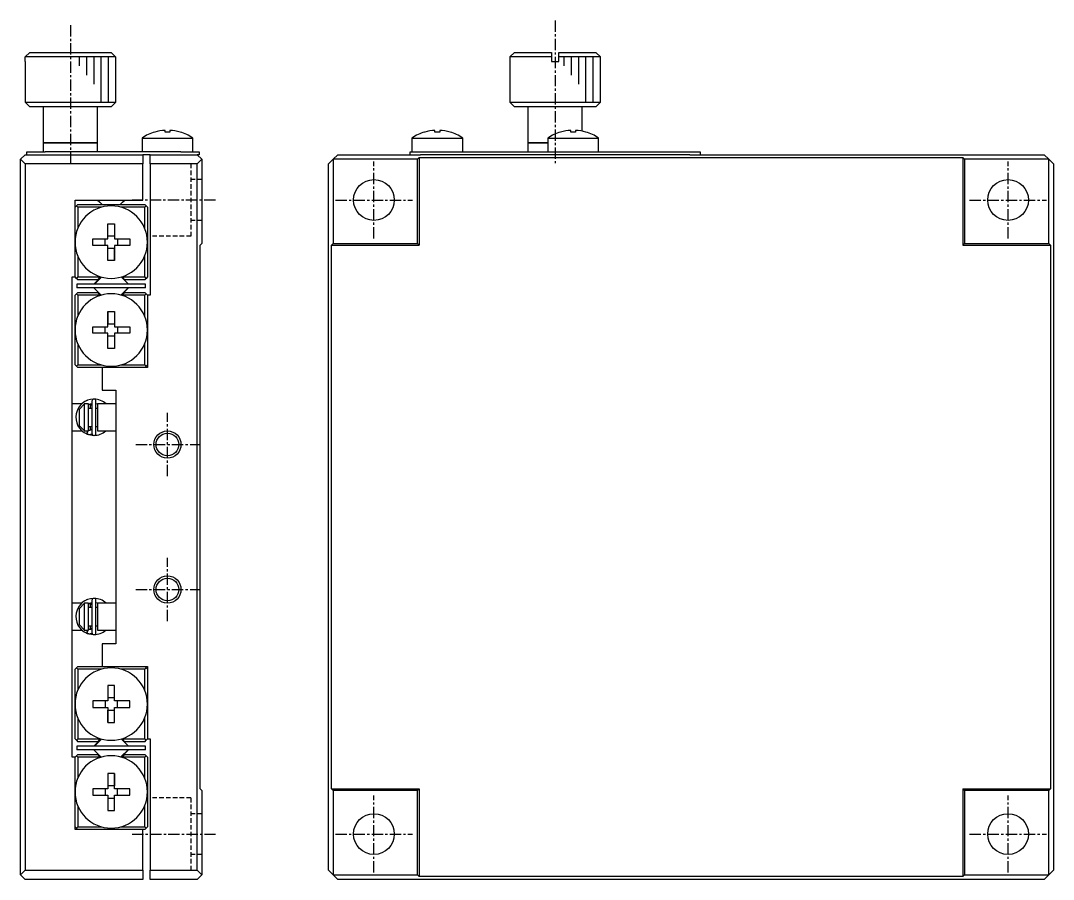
# Model space of a CAD drawing. Extents: x 139 to 402, y 15 to 182.
# Drawn here: x 288 to 402, y 56.4 to 151.2 of the extents above; entities that cross this region are included whole.
import ezdxf

# ---------------------------------------------------------------- set-up
doc = ezdxf.new("R2010")
doc.units = 0
doc.linetypes.add('CENTER', pattern=[2, 1.25, -0.25, 0.25, -0.25])
doc.linetypes.add('DASHED', pattern=[0.75, 0.5, -0.25])
doc.layers.get('0').update_dxf_attribs({"linetype": 'CONTINUOUS'})
doc.layers.add('CENTER', color=1, linetype='CENTER')

msp = doc.modelspace()

# ---------------------------------------------------------------- linework, layer by layer
at = {"color": 7, "linetype": 'CONTINUOUS'}
for p, q in [((288.516026, 147.15), (289.017813, 147.65)), ((288.516026, 146.65), (288.516026, 147.15)), ((298.483974, 147.15), (288.516026, 147.15)), ((289.017813, 147.65), (297.982187, 147.65)), ((297.982187, 147.65), (298.483974, 147.15)), ((298.483974, 147.15), (298.483974, 146.65)), ((342.5, 147.65), (342, 147.15)), ((346.6, 147.15), (342, 147.15)), ((342, 147.15), (342, 142.15)), ((342.5, 147.65), (346.6, 147.65)), ((346.6, 147.65), (346.6, 147.15)), ((346.6, 147.15), (346.6, 146.65)), ((347.4, 147.65), (351.5, 147.65)), ((347.4, 147.15), (347.4, 147.65)), ((352, 147.15), (347.4, 147.15)), ((347.4, 146.65), (347.4, 147.15)), ((352, 147.15), (351.5, 147.65)), ((352, 142.15), (352, 147.15)), ((288.5, 146.65), (288.516026, 146.65)), ((288.5, 146.65), (288.5, 142.15)), ((298.483974, 146.65), (298.5, 146.65)), ((298.5, 142.15), (298.5, 146.65)), ((346.6, 146.65), (347.4, 146.65)), ((288.5, 142.15), (298.5, 142.15)), ((288.5, 142.15), (289, 141.65)), ((298, 141.65), (289, 141.65)), ((290.5, 141.65), (290.5, 137.65)), ((296.5, 137.65), (296.5, 141.65)), ((298, 141.65), (298.5, 142.15)), ((342, 142.15), (347, 142.15)), ((342, 142.15), (342.5, 141.65)), ((347, 141.65), (342.5, 141.65)), ((344, 141.65), (344, 137.65)), ((347, 142.15), (352, 142.15)), ((351.5, 141.65), (347, 141.65)), ((350, 138.942075), (350, 141.65)), ((351.5, 141.65), (352, 142.15)), ((301.4, 138.192463), (307, 138.192463)), ((301.4, 138.192463), (301.4, 136.65)), ((302.800861, 138.843205), (302.797852, 138.849373)), ((303.94, 138.843205), (303.94, 139.036462)), ((304.46, 138.843205), (303.94, 138.843205)), ((304.46, 139.036462), (304.46, 138.843205)), ((305.602148, 138.849373), (305.599139, 138.843205)), ((307, 136.65), (307, 138.192463)), ((331.2, 138.192463), (334, 138.192463)), ((331.2, 138.192463), (331.2, 136.65)), ((332.600861, 138.843205), (332.597852, 138.849373)), ((333.74, 138.843205), (333.74, 139.036462)), ((334.26, 138.843205), (333.74, 138.843205)), ((334, 138.192463), (336.8, 138.192463)), ((334.26, 139.036462), (334.26, 138.843205)), ((335.402148, 138.849373), (335.399139, 138.843205)), ((336.8, 136.65), (336.8, 138.192463)), ((346.2, 138.192463), (349, 138.192463)), ((346.2, 138.192463), (346.2, 136.65)), ((347.600861, 138.843205), (347.597852, 138.849373)), ((348.74, 138.843205), (348.74, 139.036462)), ((349.26, 138.843205), (348.74, 138.843205)), ((349, 138.192463), (351.8, 138.192463)), ((349.26, 139.036462), (349.26, 138.843205)), ((350.402148, 138.849373), (350.399139, 138.843205)), ((351.8, 136.65), (351.8, 138.192463)), ((290.5, 137.65), (296.5, 137.65)), ((296.5, 137.65), (290.5, 137.65)), ((290.5, 137.65), (290.5, 136.65)), ((296.5, 136.65), (296.5, 137.65)), ((344, 137.65), (346.2, 137.65)), ((346.2, 137.65), (344, 137.65)), ((344, 137.65), (344, 136.65)), ((288.5, 136.35), (288, 135.85)), ((288, 135.85), (288.5, 135.35)), ((288, 56.85), (288, 135.85)), ((288.5, 136.35), (301.5, 136.35)), ((288.7, 136.35), (288.7, 136.65)), ((288.7, 136.65), (290.7, 136.65)), ((302.95, 136.65), (290.7, 136.65)), ((302.3, 136.35), (301.5, 136.35)), ((301.5, 136.35), (301.5, 135.35)), ((302.3, 135.35), (302.3, 136.35)), ((302.3, 136.35), (307.5, 136.35)), ((305.45, 136.65), (302.95, 136.65)), ((305.7, 136.65), (305.45, 136.65)), ((305.7, 136.65), (307.7, 136.65)), ((307.7, 136.35), (307.5, 136.35)), ((307.5, 136.35), (308, 135.85)), ((308, 135.85), (307.5, 135.35)), ((307.7, 136.65), (307.7, 136.35)), ((308, 135.85), (308, 126.55)), ((322.5, 135.85), (322, 135.35)), ((323, 136.35), (322.5, 135.85)), ((331.8, 135.85), (322.5, 135.85)), ((322.5, 135.85), (322.5, 126.55)), ((323, 136.35), (332.12822, 136.35)), ((331, 136.35), (331, 136.65)), ((331, 136.65), (333, 136.65)), ((331.8, 135.85), (332, 136.05)), ((331.8, 126.55), (331.8, 135.85)), ((332, 136.05), (392, 136.05)), ((332, 136.05), (332, 126.35)), ((333, 136.35), (332.12822, 136.35)), ((333, 136.65), (335.25, 136.65)), ((361, 136.35), (333, 136.35)), ((335.25, 136.65), (347.75, 136.65)), ((347.75, 136.65), (350.25, 136.65)), ((350.25, 136.65), (361, 136.65)), ((361, 136.65), (363, 136.65)), ((361.87178, 136.35), (361, 136.35)), ((361.87178, 136.35), (401, 136.35)), ((363, 136.65), (363, 136.35)), ((392, 136.05), (392.2, 135.85)), ((392, 136.05), (392, 126.35)), ((401.5, 135.85), (392.2, 135.85)), ((392.2, 135.85), (392.2, 126.55)), ((401.5, 135.85), (401, 136.35)), ((401.5, 126.55), (401.5, 135.85)), ((402, 135.35), (401.5, 135.85)), ((288.5, 135.35), (288.5, 57.35)), ((301.5, 135.35), (288.5, 135.35)), ((301.5, 131.35), (301.5, 135.35)), ((302.3, 135.35), (302.3, 120.85)), ((307.5, 135.35), (302.3, 135.35)), ((307.5, 57.35), (307.5, 135.35)), ((322, 57.35), (322, 135.35)), ((402, 135.35), (402, 57.35)), ((294, 131.35), (301.5, 131.35)), ((294, 122.85), (294, 131.35)), ((296.5, 131.35), (296.75, 131.1)), ((296.75, 131.1), (297, 130.85)), ((299, 130.85), (299.25, 131.1)), ((299.25, 131.1), (299.5, 131.35)), ((294, 130.55), (294.15, 130.7)), ((294.3, 130.85), (294.15, 130.7)), ((294.15, 130.7), (294.3, 130.55)), ((294.3, 130.85), (301.7, 130.85)), ((294.3, 130.55), (294.3, 128.219868)), ((296.914873, 130.55), (294.3, 130.55)), ((301.7, 130.55), (299.085127, 130.55)), ((301.85, 130.7), (301.7, 130.85)), ((301.7, 130.55), (301.85, 130.7)), ((301.7, 128.219868), (301.7, 130.55)), ((301.85, 130.7), (302, 130.55)), ((302, 130.55), (302, 126.7)), ((297.64, 128.73543), (298.36, 128.73543)), ((297.64, 127.06), (297.64, 128.73543)), ((298.36, 128.73543), (298.36, 127.06)), ((298.36, 128.73543), (298.36, 127.388029)), ((295.96457, 127.06), (297.64, 127.06)), ((295.96457, 126.34), (295.96457, 127.06)), ((297.311971, 126.34), (297.311971, 127.06)), ((297.64, 127.388029), (298.36, 127.388029)), ((298.36, 127.388029), (298.36, 127.06)), ((298.36, 127.06), (300.03543, 127.06)), ((298.688029, 127.06), (298.688029, 126.34)), ((300.03543, 127.06), (300.03543, 126.34)), ((302, 126.7), (302, 122.85)), ((307.8, 126.35), (308, 126.55)), ((322.3, 126.35), (322.5, 126.55)), ((322.5, 126.55), (331.8, 126.55)), ((332, 126.35), (331.8, 126.55)), ((392, 126.35), (392.2, 126.55)), ((392.2, 126.55), (401.5, 126.55)), ((401.5, 126.55), (401.7, 126.35)), ((297.64, 126.34), (295.96457, 126.34)), ((297.64, 124.66457), (297.64, 126.34)), ((298.36, 126.011971), (297.64, 126.011971)), ((298.36, 126.34), (298.36, 124.66457)), ((300.03543, 126.34), (298.36, 126.34)), ((298.36, 126.34), (298.36, 126.011971)), ((298.36, 124.66457), (298.36, 126.011971)), ((307.8, 66.35), (307.8, 126.35)), ((322.3, 126.35), (332, 126.35)), ((322.3, 66.35), (322.3, 126.35)), ((392, 126.35), (401.7, 126.35)), ((401.7, 126.35), (401.7, 66.35)), ((294.3, 125.180132), (294.3, 122.85)), ((298.36, 124.66457), (297.64, 124.66457)), ((301.7, 122.85), (301.7, 125.180132)), ((293.7, 69.85), (293.7, 122.85)), ((293.7, 122.85), (294, 122.85)), ((294.15, 122.7), (294, 122.85)), ((294.3, 122.85), (294.15, 122.7)), ((294.15, 122.7), (294.3, 122.55)), ((294.2, 122.05), (294.2, 121.65)), ((301.8, 122.05), (294.2, 122.05)), ((294.3, 122.85), (296.790291, 122.85)), ((296.490291, 122.55), (294.3, 122.55)), ((296.886725, 122.858045), (296.07868, 122.05)), ((296.14939, 122.05), (296.94188, 122.84249)), ((296.490291, 122.55), (296.790291, 122.85)), ((296.790291, 122.85), (296.818703, 122.878412)), ((299.92132, 122.05), (299.113275, 122.858045)), ((299.181297, 122.878412), (299.209709, 122.85)), ((299.209709, 122.85), (299.509709, 122.55)), ((299.209709, 122.85), (301.7, 122.85)), ((301.7, 122.55), (299.509709, 122.55)), ((301.85, 122.7), (301.7, 122.85)), ((301.7, 122.55), (301.85, 122.7)), ((301.8, 121.65), (301.8, 122.05)), ((302, 122.85), (301.85, 122.7)), ((294, 120.85), (294.15, 121)), ((294, 117), (294, 120.85)), ((294.3, 121.15), (294.15, 121)), ((294.15, 121), (294.3, 120.85)), ((301.8, 121.65), (294.2, 121.65)), ((294.3, 121.15), (296.490291, 121.15)), ((294.3, 120.85), (294.3, 118.519868)), ((296.790291, 120.85), (294.3, 120.85)), ((296.07868, 121.65), (296.886725, 120.841955)), ((296.790291, 120.85), (296.490291, 121.15)), ((296.818703, 120.821588), (296.790291, 120.85)), ((299.85061, 121.65), (299.05812, 120.85751)), ((299.113275, 120.841955), (299.92132, 121.65)), ((299.209709, 120.85), (299.181297, 120.821588)), ((299.509709, 121.15), (299.209709, 120.85)), ((301.7, 120.85), (299.209709, 120.85)), ((299.509709, 121.15), (301.7, 121.15)), ((301.85, 121), (301.7, 121.15)), ((301.7, 120.85), (301.85, 121)), ((301.7, 118.519868), (301.7, 120.85)), ((301.85, 121), (302, 120.85)), ((302, 120.85), (302, 112.85)), ((302.3, 120.85), (302, 120.85)), ((297.64, 119.03543), (298.36, 119.03543)), ((297.64, 117.36), (297.64, 119.03543)), ((297.64, 119.03543), (297.64, 117.688029)), ((298.36, 119.03543), (298.36, 117.36)), ((297.64, 117.36), (297.64, 117.688029)), ((297.64, 117.688029), (298.36, 117.688029)), ((294, 113.15), (294, 117)), ((295.96457, 117.36), (297.64, 117.36)), ((295.96457, 116.64), (295.96457, 117.36)), ((297.64, 116.64), (295.96457, 116.64)), ((297.311971, 116.64), (297.311971, 117.36)), ((297.64, 114.96457), (297.64, 116.64)), ((297.64, 116.311971), (297.64, 116.64)), ((297.64, 114.96457), (297.64, 116.311971)), ((298.36, 116.311971), (297.64, 116.311971)), ((298.36, 117.36), (300.03543, 117.36)), ((300.03543, 116.64), (298.36, 116.64)), ((298.36, 116.64), (298.36, 114.96457)), ((298.688029, 117.36), (298.688029, 116.64)), ((300.03543, 117.36), (300.03543, 116.64)), ((294.3, 115.480132), (294.3, 113.15)), ((301.7, 113.15), (301.7, 115.480132)), ((298.36, 114.96457), (297.64, 114.96457)), ((294.15, 113), (294, 113.15)), ((294.3, 113.15), (294.15, 113)), ((294.15, 113), (294.3, 112.85)), ((294.3, 113.15), (296.914873, 113.15)), ((299.085127, 113.15), (301.7, 113.15)), ((301.85, 113), (301.7, 113.15)), ((301.7, 112.85), (301.85, 113)), ((302, 113.15), (301.85, 113)), ((297, 112.85), (294.3, 112.85)), ((297, 112.85), (297, 110.35)), ((302, 112.85), (297, 112.85)), ((297, 110.35), (298.5, 110.35)), ((298.5, 110.35), (298.5, 108.425)), ((294.749579, 108.85), (293.7, 108.85)), ((294.5, 108.266515), (295, 108.795683)), ((295, 108.85), (295, 108.795683)), ((295.5, 108.85), (295, 108.85)), ((295, 108.795683), (295, 105.904317)), ((295.312791, 109.209059), (295.282716, 109.19609)), ((295.306339, 109.205368), (295.303633, 109.205172)), ((295.366018, 109.229741), (295.312491, 109.209654)), ((295.499852, 108.800584), (295.864111, 108.900846)), ((295.499996, 108.799965), (295.500429, 108.800121)), ((295.5, 105.85), (295.5, 108.85)), ((295.86414, 108.35), (295.5, 108.35)), ((295.500429, 108.800121), (295.513364, 108.804421)), ((295.513364, 108.804421), (295.526503, 108.808062)), ((295.526503, 108.808062), (295.539814, 108.811036)), ((295.539814, 108.811036), (295.553262, 108.813333)), ((295.553262, 108.813333), (295.566812, 108.814947)), ((295.566812, 108.814947), (295.580428, 108.815872)), ((295.580428, 108.815872), (295.594077, 108.816107)), ((295.594077, 108.816107), (295.607721, 108.815649)), ((295.607721, 108.815649), (295.621325, 108.8145)), ((295.621325, 108.8145), (295.634855, 108.812663)), ((295.634855, 108.812663), (295.648274, 108.810144)), ((295.648274, 108.810144), (295.661547, 108.806949)), ((295.661547, 108.806949), (295.674641, 108.803088)), ((295.674641, 108.803088), (295.687522, 108.79857)), ((295.687522, 108.79857), (295.700156, 108.793409)), ((295.7, 108.35), (295.7, 108.793836)), ((295.86414, 108.35), (295.7, 108.35)), ((295.700156, 108.793409), (295.712512, 108.78762)), ((295.712512, 108.78762), (295.724559, 108.781218)), ((295.724559, 108.781218), (295.736266, 108.77422)), ((295.736266, 108.77422), (295.747604, 108.766646)), ((295.747604, 108.766646), (295.758547, 108.758517)), ((295.758547, 108.758517), (295.769066, 108.749854)), ((295.769066, 108.749854), (295.779137, 108.740679)), ((295.779137, 108.740679), (295.788735, 108.731018)), ((295.788735, 108.731018), (295.797839, 108.720895)), ((295.797839, 108.720895), (295.806428, 108.710337)), ((295.806428, 108.710337), (295.81448, 108.69937)), ((295.81448, 108.69937), (295.821978, 108.688022)), ((295.821978, 108.688022), (295.828906, 108.676321)), ((295.828906, 108.676321), (295.835247, 108.664298)), ((295.835247, 108.664298), (295.840987, 108.65198)), ((295.840987, 108.65198), (295.846115, 108.639399)), ((295.846115, 108.639399), (295.850618, 108.626585)), ((295.850618, 108.626585), (295.854487, 108.613568)), ((295.854487, 108.613568), (295.857714, 108.600381)), ((295.857714, 108.600381), (295.860292, 108.587055)), ((295.860292, 108.587055), (295.862215, 108.573621)), ((295.862215, 108.573621), (295.86348, 108.560111)), ((295.86348, 108.560111), (295.864084, 108.546557)), ((295.864084, 108.546557), (295.86414, 108.541052)), ((295.86414, 109.141608), (295.86414, 105.591608)), ((296.31414, 105.591608), (296.31414, 109.141608)), ((296.5, 108.35), (296.31414, 108.35)), ((296.5, 108.35), (296.31414, 108.35)), ((296.31419, 108.900524), (296.539213, 108.850366)), ((296.5, 108.85), (296.5, 105.85)), ((298.5, 108.85), (296.5, 108.85)), ((298.5, 108.425), (298.5, 106.275)), ((294.5, 106.433485), (294.5, 108.266515)), ((295, 105.904317), (294.5, 106.433485)), ((295.5, 106.35), (295.86414, 106.35)), ((295.7, 105.939379), (295.7, 106.35)), ((295.7, 106.35), (295.86414, 106.35)), ((295.810321, 106.028041), (295.802006, 106.01731)), ((295.818095, 106.039166), (295.810321, 106.028041)), ((295.82531, 106.050658), (295.818095, 106.039166)), ((295.83195, 106.06249), (295.82531, 106.050658)), ((295.838001, 106.074631), (295.83195, 106.06249)), ((295.843448, 106.087054), (295.838001, 106.074631)), ((295.848279, 106.099727), (295.843448, 106.087054)), ((295.852484, 106.112622), (295.848279, 106.099727)), ((295.856054, 106.125706), (295.852484, 106.112622)), ((295.85898, 106.138949), (295.856054, 106.125706)), ((295.861256, 106.152319), (295.85898, 106.138949)), ((295.862877, 106.165786), (295.861256, 106.152319)), ((295.863839, 106.179316), (295.862877, 106.165786)), ((295.86414, 106.192165), (295.863839, 106.179316)), ((296.31414, 106.35), (296.5, 106.35)), ((296.31414, 106.35), (296.5, 106.35)), ((298.5, 106.275), (298.5, 86.425)), ((293.7, 105.85), (294.787332, 105.85)), ((295, 105.904317), (295, 105.85)), ((295, 105.85), (295.5, 105.85)), ((295.270536, 105.542541), (295.310942, 105.524947)), ((295.30349, 105.528042), (295.382725, 105.773919)), ((295.310642, 105.538778), (295.310115, 105.533025)), ((295.310115, 105.533025), (295.310184, 105.528589)), ((295.310184, 105.528589), (295.310968, 105.52522)), ((295.311762, 105.545808), (295.310642, 105.538778)), ((295.310942, 105.524947), (295.323516, 105.51969)), ((295.310968, 105.52522), (295.312491, 105.523563)), ((295.313468, 105.554068), (295.311762, 105.545808)), ((295.312491, 105.523563), (295.344136, 105.511103)), ((295.315748, 105.563505), (295.313468, 105.554068)), ((295.318587, 105.574054), (295.315748, 105.563505)), ((295.321967, 105.585646), (295.318587, 105.574054)), ((295.325864, 105.598204), (295.321967, 105.585646)), ((295.323516, 105.51969), (295.356341, 105.506447)), ((295.330253, 105.611644), (295.325864, 105.598204)), ((295.335105, 105.625877), (295.330253, 105.611644)), ((295.340387, 105.640808), (295.335105, 105.625877)), ((295.346064, 105.656339), (295.340387, 105.640808)), ((295.344136, 105.511103), (295.378134, 105.499588)), ((295.352099, 105.672365), (295.346064, 105.656339)), ((295.358452, 105.68878), (295.352099, 105.672365)), ((295.356341, 105.506447), (296.063292, 105.367655)), ((295.365079, 105.705476), (295.358452, 105.68878)), ((295.371938, 105.722341), (295.365079, 105.705476)), ((295.378982, 105.739263), (295.371938, 105.722341)), ((295.378134, 105.499588), (295.412659, 105.489783)), ((295.386165, 105.756129), (295.378982, 105.739263)), ((295.382725, 105.773919), (295.418597, 105.850004)), ((295.393439, 105.772827), (295.386165, 105.756129)), ((295.400755, 105.789247), (295.393439, 105.772827)), ((295.408065, 105.805279), (295.400755, 105.789247)), ((295.415321, 105.820817), (295.408065, 105.805279)), ((295.412659, 105.489783), (295.447624, 105.481713)), ((295.422474, 105.835757), (295.415321, 105.820817)), ((295.429476, 105.85), (295.422474, 105.835757)), ((295.447624, 105.481713), (295.482942, 105.475397)), ((295.490382, 105.936212), (295.464125, 105.947481)), ((295.482942, 105.475397), (295.518528, 105.47085)), ((295.506951, 105.930837), (295.499972, 105.933261)), ((295.520013, 105.926864), (295.506951, 105.930837)), ((295.518528, 105.47085), (295.554294, 105.468083)), ((295.53326, 105.923556), (295.520013, 105.926864)), ((295.546657, 105.920924), (295.53326, 105.923556)), ((295.56017, 105.918974), (295.546657, 105.920924)), ((295.554294, 105.468083), (295.590151, 105.467103)), ((295.573763, 105.917711), (295.56017, 105.918974)), ((295.587402, 105.917138), (295.573763, 105.917711)), ((295.60105, 105.917258), (295.587402, 105.917138)), ((295.590151, 105.467103), (295.626012, 105.467912)), ((295.614672, 105.918068), (295.60105, 105.917258)), ((295.628232, 105.919567), (295.614672, 105.918068)), ((295.626012, 105.467912), (295.661788, 105.470507)), ((295.641696, 105.92175), (295.628232, 105.919567)), ((295.655028, 105.92461), (295.641696, 105.92175)), ((295.668195, 105.928138), (295.655028, 105.92461)), ((295.661788, 105.470507), (295.697393, 105.474883)), ((295.681163, 105.932325), (295.668195, 105.928138)), ((295.6939, 105.937159), (295.681163, 105.932325)), ((295.706372, 105.942625), (295.6939, 105.937159)), ((295.697393, 105.474883), (295.732738, 105.481029)), ((295.71855, 105.948709), (295.706372, 105.942625)), ((295.730404, 105.955393), (295.71855, 105.948709)), ((295.741903, 105.96266), (295.730404, 105.955393)), ((295.732738, 105.481029), (295.767736, 105.488929)), ((295.753022, 105.970489), (295.741903, 105.96266)), ((295.763732, 105.978861), (295.753022, 105.970489)), ((295.77401, 105.987752), (295.763732, 105.978861)), ((295.767736, 105.488929), (295.802303, 105.498565)), ((295.783829, 105.997141), (295.77401, 105.987752)), ((295.793169, 106.007002), (295.783829, 105.997141)), ((295.802006, 106.01731), (295.793169, 106.007002)), ((295.802303, 105.498565), (295.836352, 105.509912)), ((295.836352, 105.509912), (295.8698, 105.522945)), ((295.8698, 105.522945), (295.874341, 105.524864)), ((296.5, 105.85), (298.5, 105.85)), ((294.749579, 86.85), (293.7, 86.85)), ((294.5, 86.266515), (295, 86.795683)), ((295, 86.85), (295, 86.795683)), ((295.5, 86.85), (295, 86.85)), ((295, 86.795683), (295, 83.904317)), ((295.312791, 87.209059), (295.282716, 87.19609)), ((295.306339, 87.205368), (295.303633, 87.205172)), ((295.366018, 87.229741), (295.312491, 87.209654)), ((295.499852, 86.800584), (295.864111, 86.900846)), ((295.499996, 86.799965), (295.500429, 86.800121)), ((295.5, 83.85), (295.5, 86.85)), ((295.500429, 86.800121), (295.513364, 86.804421)), ((295.513364, 86.804421), (295.526503, 86.808062)), ((295.526503, 86.808062), (295.539814, 86.811036)), ((295.539814, 86.811036), (295.553262, 86.813333)), ((295.553262, 86.813333), (295.566812, 86.814947)), ((295.566812, 86.814947), (295.580428, 86.815872)), ((295.580428, 86.815872), (295.594077, 86.816107)), ((295.594077, 86.816107), (295.607721, 86.815649)), ((295.607721, 86.815649), (295.621325, 86.8145)), ((295.621325, 86.8145), (295.634855, 86.812663)), ((295.634855, 86.812663), (295.648274, 86.810144)), ((295.648274, 86.810144), (295.661547, 86.806949)), ((295.661547, 86.806949), (295.674641, 86.803088)), ((295.674641, 86.803088), (295.687522, 86.79857)), ((295.687522, 86.79857), (295.700156, 86.793409)), ((295.7, 86.35), (295.7, 86.793836)), ((295.700156, 86.793409), (295.712512, 86.78762)), ((295.712512, 86.78762), (295.724559, 86.781218)), ((295.724559, 86.781218), (295.736266, 86.77422)), ((295.736266, 86.77422), (295.747604, 86.766646)), ((295.747604, 86.766646), (295.758547, 86.758517)), ((295.758547, 86.758517), (295.769066, 86.749854)), ((295.769066, 86.749854), (295.779137, 86.740679)), ((295.779137, 86.740679), (295.788735, 86.731018)), ((295.788735, 86.731018), (295.797839, 86.720895)), ((295.797839, 86.720895), (295.806428, 86.710337)), ((295.806428, 86.710337), (295.81448, 86.69937)), ((295.81448, 86.69937), (295.821978, 86.688022)), ((295.821978, 86.688022), (295.828906, 86.676321)), ((295.828906, 86.676321), (295.835247, 86.664298)), ((295.835247, 86.664298), (295.840987, 86.65198)), ((295.840987, 86.65198), (295.846115, 86.639399)), ((295.86414, 87.141608), (295.86414, 83.591608)), ((296.31414, 83.591608), (296.31414, 87.141608)), ((296.31419, 86.900524), (296.539213, 86.850366)), ((296.5, 86.85), (296.5, 83.85)), ((298.5, 86.85), (296.5, 86.85)), ((294.5, 84.433485), (294.5, 86.266515)), ((295.86414, 86.35), (295.5, 86.35)), ((295.86414, 86.35), (295.7, 86.35)), ((295.846115, 86.639399), (295.850618, 86.626585)), ((295.850618, 86.626585), (295.854487, 86.613568)), ((295.854487, 86.613568), (295.857714, 86.600381)), ((295.857714, 86.600381), (295.860292, 86.587055)), ((295.860292, 86.587055), (295.862215, 86.573621)), ((295.862215, 86.573621), (295.86348, 86.560111)), ((295.86348, 86.560111), (295.864084, 86.546557)), ((295.864084, 86.546557), (295.86414, 86.541052)), ((296.5, 86.35), (296.31414, 86.35)), ((296.5, 86.35), (296.31414, 86.35)), ((298.5, 86.425), (298.5, 84.275)), ((295, 83.904317), (294.5, 84.433485)), ((293.7, 83.85), (294.787332, 83.85)), ((295, 83.904317), (295, 83.85)), ((295, 83.85), (295.5, 83.85)), ((295.270536, 83.542541), (295.303578, 83.528072)), ((295.30349, 83.528042), (295.382725, 83.773919)), ((295.303578, 83.528072), (295.310942, 83.524947)), ((295.310626, 83.538651), (295.31011, 83.53292)), ((295.31011, 83.53292), (295.310192, 83.528507)), ((295.310192, 83.528507), (295.310979, 83.525196)), ((295.311736, 83.545663), (295.310626, 83.538651)), ((295.310942, 83.524947), (295.323516, 83.51969)), ((295.310979, 83.525196), (295.312491, 83.523563)), ((295.313432, 83.553908), (295.311736, 83.545663)), ((295.312491, 83.523563), (295.344136, 83.511103)), ((295.315704, 83.563333), (295.313432, 83.553908)), ((295.318537, 83.573874), (295.315704, 83.563333)), ((295.321911, 83.58546), (295.318537, 83.573874)), ((295.325804, 83.598016), (295.321911, 83.58546)), ((295.323516, 83.51969), (295.356341, 83.506447)), ((295.33019, 83.611456), (295.325804, 83.598016)), ((295.335041, 83.625692), (295.33019, 83.611456)), ((295.340322, 83.640629), (295.335041, 83.625692)), ((295.346001, 83.656167), (295.340322, 83.640629)), ((295.344136, 83.511103), (295.378134, 83.499588)), ((295.352038, 83.672204), (295.346001, 83.656167)), ((295.358393, 83.688631), (295.352038, 83.672204)), ((295.356341, 83.506447), (296.063292, 83.367655)), ((295.365024, 83.705339), (295.358393, 83.688631)), ((295.371887, 83.722218), (295.365024, 83.705339)), ((295.378937, 83.739155), (295.371887, 83.722218)), ((295.378134, 83.499588), (295.412659, 83.489783)), ((295.386126, 83.756038), (295.378937, 83.739155)), ((295.382725, 83.773919), (295.418597, 83.850004)), ((295.393406, 83.772752), (295.386126, 83.756038)), ((295.400729, 83.789188), (295.393406, 83.772752)), ((295.408046, 83.805236), (295.400729, 83.789188)), ((295.415308, 83.820789), (295.408046, 83.805236)), ((295.412659, 83.489783), (295.447624, 83.481713)), ((295.422468, 83.835744), (295.415308, 83.820789)), ((295.429476, 83.85), (295.422468, 83.835744)), ((295.447624, 83.481713), (295.482942, 83.475397)), ((295.477737, 83.941566), (295.464125, 83.947481)), ((295.48596, 83.938069), (295.477737, 83.941566)), ((295.482942, 83.475397), (295.518528, 83.47085)), ((295.506951, 83.930837), (295.499972, 83.933261)), ((295.5, 84.35), (295.86414, 84.35)), ((295.520013, 83.926864), (295.506951, 83.930837)), ((295.518528, 83.47085), (295.554294, 83.468083)), ((295.53326, 83.923556), (295.520013, 83.926864)), ((295.546657, 83.920924), (295.53326, 83.923556)), ((295.56017, 83.918974), (295.546657, 83.920924)), ((295.554294, 83.468083), (295.590151, 83.467103)), ((295.573763, 83.917711), (295.56017, 83.918974)), ((295.587402, 83.917138), (295.573763, 83.917711)), ((295.60105, 83.917258), (295.587402, 83.917138)), ((295.590151, 83.467103), (295.626012, 83.467912)), ((295.614672, 83.918068), (295.60105, 83.917258)), ((295.628232, 83.919567), (295.614672, 83.918068)), ((295.626012, 83.467912), (295.661788, 83.470507)), ((295.641696, 83.92175), (295.628232, 83.919567)), ((295.655028, 83.92461), (295.641696, 83.92175)), ((295.668195, 83.928138), (295.655028, 83.92461)), ((295.661788, 83.470507), (295.697393, 83.474883)), ((295.681163, 83.932325), (295.668195, 83.928138)), ((295.6939, 83.937159), (295.681163, 83.932325)), ((295.706372, 83.942625), (295.6939, 83.937159)), ((295.697393, 83.474883), (295.732738, 83.481029)), ((295.7, 83.939379), (295.7, 84.35)), ((295.7, 84.35), (295.86414, 84.35)), ((295.71855, 83.948709), (295.706372, 83.942625)), ((295.730404, 83.955393), (295.71855, 83.948709)), ((295.741903, 83.96266), (295.730404, 83.955393)), ((295.732738, 83.481029), (295.767736, 83.488929)), ((295.753022, 83.970489), (295.741903, 83.96266)), ((295.763732, 83.978861), (295.753022, 83.970489)), ((295.77401, 83.987752), (295.763732, 83.978861)), ((295.767736, 83.488929), (295.802303, 83.498565)), ((295.783829, 83.997141), (295.77401, 83.987752)), ((295.793169, 84.007002), (295.783829, 83.997141)), ((295.802006, 84.01731), (295.793169, 84.007002)), ((295.810321, 84.028041), (295.802006, 84.01731)), ((295.802303, 83.498565), (295.836352, 83.509912)), ((295.818095, 84.039166), (295.810321, 84.028041)), ((295.82531, 84.050658), (295.818095, 84.039166)), ((295.83195, 84.06249), (295.82531, 84.050658)), ((295.838001, 84.074631), (295.83195, 84.06249)), ((295.836352, 83.509912), (295.8698, 83.522945)), ((295.843448, 84.087054), (295.838001, 84.074631)), ((295.848279, 84.099727), (295.843448, 84.087054)), ((295.852484, 84.112622), (295.848279, 84.099727)), ((295.856054, 84.125706), (295.852484, 84.112622)), ((295.85898, 84.138949), (295.856054, 84.125706)), ((295.861256, 84.152319), (295.85898, 84.138949)), ((295.862877, 84.165786), (295.861256, 84.152319)), ((295.863839, 84.179316), (295.862877, 84.165786)), ((295.86414, 84.192165), (295.863839, 84.179316)), ((295.8698, 83.522945), (295.874341, 83.524864)), ((296.31414, 84.35), (296.5, 84.35)), ((296.31414, 84.35), (296.5, 84.35)), ((296.5, 83.85), (298.5, 83.85)), ((298.5, 84.275), (298.5, 82.35)), ((298.5, 82.35), (297, 82.35)), ((297, 82.35), (297, 79.85)), ((294.3, 79.85), (294.15, 79.7)), ((294.3, 79.85), (297, 79.85)), ((297, 79.85), (302, 79.85)), ((301.85, 79.7), (301.7, 79.85)), ((302, 79.85), (302, 71.85)), ((294, 79.55), (294.15, 79.7)), ((294, 75.7), (294, 79.55)), ((294.15, 79.7), (294.3, 79.55)), ((294.3, 79.55), (294.3, 77.219868)), ((296.914873, 79.55), (294.3, 79.55)), ((301.7, 79.55), (299.085127, 79.55)), ((301.7, 79.55), (301.85, 79.7)), ((301.7, 77.219868), (301.7, 79.55)), ((301.85, 79.7), (302, 79.55)), ((298.36, 77.73543), (297.64, 77.73543)), ((297.64, 77.73543), (297.64, 76.06)), ((297.64, 77.73543), (297.64, 76.388029)), ((298.36, 76.06), (298.36, 77.73543)), ((297.64, 76.388029), (297.64, 76.06)), ((298.36, 76.388029), (297.64, 76.388029)), ((294, 71.85), (294, 75.7)), ((297.64, 76.06), (295.96457, 76.06)), ((295.96457, 76.06), (295.96457, 75.34)), ((295.96457, 75.34), (297.64, 75.34)), ((297.311971, 76.06), (297.311971, 75.34)), ((297.64, 75.34), (297.64, 73.66457)), ((297.64, 75.34), (297.64, 75.011971)), ((300.03543, 76.06), (298.36, 76.06)), ((298.36, 73.66457), (298.36, 75.34)), ((298.36, 75.34), (300.03543, 75.34)), ((298.688029, 75.34), (298.688029, 76.06)), ((300.03543, 75.34), (300.03543, 76.06)), ((294.3, 74.180132), (294.3, 71.85)), ((297.64, 73.66457), (297.64, 75.011971)), ((297.64, 75.011971), (298.36, 75.011971)), ((301.7, 71.85), (301.7, 74.180132)), ((297.64, 73.66457), (298.36, 73.66457)), ((294.15, 71.7), (294, 71.85)), ((294.3, 71.85), (294.15, 71.7)), ((294.3, 71.85), (296.790291, 71.85)), ((296.886725, 71.858045), (296.07868, 71.05)), ((296.14939, 71.05), (296.94188, 71.84249)), ((296.490291, 71.55), (296.790291, 71.85)), ((296.790291, 71.85), (296.818703, 71.878412)), ((299.92132, 71.05), (299.113275, 71.858045)), ((299.181297, 71.878412), (299.209709, 71.85)), ((299.209709, 71.85), (301.7, 71.85)), ((299.209709, 71.85), (299.509709, 71.55)), ((301.85, 71.7), (301.7, 71.85)), ((302, 71.85), (301.85, 71.7)), ((302, 71.85), (302.3, 71.85)), ((302.3, 71.85), (302.3, 57.35)), ((294.15, 71.7), (294.3, 71.55)), ((294.2, 71.05), (294.2, 70.65)), ((301.8, 71.05), (294.2, 71.05)), ((296.490291, 71.55), (294.3, 71.55)), ((301.7, 71.55), (299.509709, 71.55)), ((301.7, 71.55), (301.85, 71.7)), ((301.8, 70.65), (301.8, 71.05)), ((294, 69.85), (293.7, 69.85)), ((294, 69.85), (294.15, 70)), ((294, 61.85), (294, 69.85)), ((294.3, 70.15), (294.15, 70)), ((294.15, 70), (294.3, 69.85)), ((301.8, 70.65), (294.2, 70.65)), ((294.3, 70.15), (296.490291, 70.15)), ((296.790291, 69.85), (294.3, 69.85)), ((294.3, 69.85), (294.3, 67.519868)), ((296.07868, 70.65), (296.886725, 69.841955)), ((296.790291, 69.85), (296.490291, 70.15)), ((296.818703, 69.821588), (296.790291, 69.85)), ((299.85061, 70.65), (299.05812, 69.85751)), ((299.113275, 69.841955), (299.92132, 70.65)), ((299.209709, 69.85), (299.181297, 69.821588)), ((299.509709, 70.15), (299.209709, 69.85)), ((301.7, 69.85), (299.209709, 69.85)), ((299.509709, 70.15), (301.7, 70.15)), ((301.85, 70), (301.7, 70.15)), ((301.7, 69.85), (301.85, 70)), ((301.7, 67.519868), (301.7, 69.85)), ((301.85, 70), (302, 69.85)), ((302, 69.85), (302, 66)), ((298.36, 68.03543), (297.64, 68.03543)), ((297.64, 68.03543), (297.64, 66.36)), ((298.36, 66.36), (298.36, 68.03543)), ((298.36, 68.03543), (298.36, 66.688029)), ((295.96457, 66.36), (295.96457, 65.64)), ((297.64, 66.36), (295.96457, 66.36)), ((297.311971, 66.36), (297.311971, 65.64)), ((298.36, 66.688029), (297.64, 66.688029)), ((298.36, 66.36), (298.36, 66.688029)), ((300.03543, 66.36), (298.36, 66.36)), ((298.688029, 65.64), (298.688029, 66.36)), ((300.03543, 65.64), (300.03543, 66.36)), ((308, 66.15), (307.8, 66.35)), ((308, 66.15), (308, 56.85)), ((322.5, 66.15), (322.3, 66.35)), ((322.3, 66.35), (332, 66.35)), ((322.5, 66.15), (322.5, 56.85)), ((331.8, 66.15), (322.5, 66.15)), ((331.8, 66.15), (332, 66.35)), ((331.8, 56.85), (331.8, 66.15)), ((332, 66.35), (332, 56.65)), ((392, 66.35), (392, 56.65)), ((392.2, 66.15), (392, 66.35)), ((392, 66.35), (401.7, 66.35)), ((392.2, 66.15), (392.2, 56.85)), ((401.5, 66.15), (392.2, 66.15)), ((401.7, 66.35), (401.5, 66.15)), ((401.5, 56.85), (401.5, 66.15)), ((295.96457, 65.64), (297.64, 65.64)), ((297.64, 65.64), (297.64, 63.96457)), ((297.64, 65.311971), (298.36, 65.311971)), ((298.36, 65.64), (300.03543, 65.64)), ((298.36, 63.96457), (298.36, 65.64)), ((298.36, 65.311971), (298.36, 65.64)), ((298.36, 63.96457), (298.36, 65.311971)), ((302, 66), (302, 62.15)), ((294.3, 64.480132), (294.3, 62.15)), ((297.64, 63.96457), (298.36, 63.96457)), ((301.7, 62.15), (301.7, 64.480132)), ((294.15, 62), (294, 62.15)), ((301.5, 61.85), (294, 61.85)), ((294.3, 62.15), (294.15, 62)), ((294.15, 62), (294.3, 61.85)), ((294.3, 62.15), (296.914873, 62.15)), ((299.085127, 62.15), (301.7, 62.15)), ((301.7, 61.85), (301.5, 61.85)), ((301.5, 57.35), (301.5, 61.85)), ((301.85, 62), (301.7, 62.15)), ((301.7, 61.85), (301.85, 62)), ((302, 62.15), (301.85, 62)), ((288.5, 57.35), (288, 56.85)), ((288.5, 57.35), (301.5, 57.35)), ((301.5, 57.35), (301.5, 56.35)), ((302.3, 57.35), (307.5, 57.35)), ((302.3, 56.35), (302.3, 57.35)), ((307.5, 57.35), (308, 56.85)), ((322, 57.35), (322.5, 56.85)), ((401.5, 56.85), (402, 57.35)), ((288, 56.85), (288.5, 56.35)), ((301.5, 56.35), (288.5, 56.35)), ((307.5, 56.35), (302.3, 56.35)), ((308, 56.85), (307.5, 56.35)), ((322.5, 56.85), (331.8, 56.85)), ((322.5, 56.85), (323, 56.35)), ((401, 56.35), (323, 56.35)), ((332, 56.65), (331.8, 56.85)), ((392, 56.65), (332, 56.65)), ((392.2, 56.85), (392, 56.65)), ((392.2, 56.85), (401.5, 56.85)), ((401, 56.35), (401.5, 56.85))]:
    msp.add_line(p, q, dxfattribs=at)
at = {"color": 3, "linetype": 'CONTINUOUS'}
for p, q in [((294.5, 146.15), (294.5, 147.15)), ((295.3, 145.15), (295.3, 147.15)), ((296.1, 144.15), (296.1, 147.15)), ((296.9, 142.15), (296.9, 147.15)), ((297.7, 142.15), (297.7, 147.15)), ((348, 146.15), (348, 147.15)), ((348.8, 145.15), (348.8, 147.15)), ((349.6, 144.15), (349.6, 147.15)), ((350.4, 142.15), (350.4, 147.15)), ((351.2, 142.15), (351.2, 147.15))]:
    msp.add_line(p, q, dxfattribs=at)
at = {"color": 3, "linetype": 'DASHED'}
for p, q in [((306.8, 135.35), (306.8, 127.35)), ((308, 133.6), (306.8, 133.6)), ((308, 129.1), (306.8, 129.1)), ((306.8, 127.35), (302.3, 127.35)), ((306.8, 65.35), (302.3, 65.35)), ((306.8, 65.35), (306.8, 57.35)), ((308, 63.6), (306.8, 63.6)), ((308, 59.1), (306.8, 59.1))]:
    msp.add_line(p, q, dxfattribs=at)
at = {"color": 7, "linetype": 'CONTINUOUS'}
for centre, radius in [((327, 131.35), 2.25), ((397, 131.35), 2.25), ((304.2, 104.35), 1.25), ((304.2, 88.35), 1.25), ((327, 61.35), 2.25), ((397, 61.35), 2.25)]:
    msp.add_circle(centre, radius, dxfattribs=at)
at = {"color": 3, "linetype": 'CONTINUOUS'}
for centre in [(304.2, 104.35), (304.2, 88.35)]:
    msp.add_circle(centre, 1.5, dxfattribs=at)
at = {"color": 7, "linetype": 'CONTINUOUS'}
for centre, radius, start, end in [((304.2, 134.05), 5, 106.285843, 124.055798), ((304.2, 134.05), 4.993235, 92.984767, 106.272555), ((304.2, 134.05), 4.993235, 73.727445, 87.015233), ((304.2, 134.05), 5, 55.944202, 73.714157), ((334, 134.05), 5, 106.285843, 124.055798), ((334, 134.05), 4.993235, 92.984767, 106.272555), ((334, 134.05), 4.993235, 73.727445, 87.015233), ((334, 134.05), 5, 55.944202, 73.714157), ((349, 134.05), 5, 106.285843, 124.055798), ((349, 134.05), 4.993235, 92.984767, 106.272555), ((349, 134.05), 4.993235, 73.727445, 87.015233), ((349, 134.05), 5, 55.944202, 73.714157), ((298, 126.7), 4, 0, 180), ((298, 126.7), 4, 180, 0), ((298, 117), 4, 0, 180), ((298, 117), 4, 180, 0), ((296.089501, 107.366448), 1.999327, 90.741807, 247.135723), ((296.08914, 109.141608), 0.225, 0, 180), ((296.090472, 107.370558), 1.995137, 47.867527, 89.351237), ((296.08914, 105.591608), 0.225, 180, 0), ((296.087476, 107.371247), 2.003836, 270.662863, 310.593187), ((296.089501, 85.366448), 1.999327, 90.741807, 247.135723), ((296.08914, 87.141608), 0.225, 0, 180), ((296.090472, 85.370558), 1.995137, 47.867527, 89.351237), ((296.08914, 83.591608), 0.225, 180, 0), ((296.087476, 85.371247), 2.003836, 270.662863, 310.593187), ((298, 75.7), 4, 0, 180), ((298, 75.7), 4, 180, 0), ((298, 66), 4, 0, 180), ((298, 66), 4, 180, 0)]:
    msp.add_arc(centre, radius, start, end, dxfattribs=at)
at = {"layer": 'CENTER', "color": 1, "linetype": 'CENTER'}
for p, q in [((293.5, 150.65), (293.5, 135.15)), ((347, 151.15), (347, 135.15)), ((327, 127.1), (327, 135.6)), ((397, 127.1), (397, 135.6)), ((309.5, 131.35), (300.3, 131.35)), ((322.75, 131.35), (331.25, 131.35)), ((392.75, 131.35), (401.25, 131.35)), ((304.2, 100.85), (304.2, 107.85)), ((300.7, 104.35), (307.7, 104.35)), ((304.2, 84.85), (304.2, 91.85)), ((300.7, 88.35), (307.7, 88.35)), ((327, 57.1), (327, 65.6)), ((397, 57.1), (397, 65.6)), ((300.3, 61.35), (309.5, 61.35)), ((322.75, 61.35), (331.25, 61.35)), ((392.75, 61.35), (401.25, 61.35))]:
    msp.add_line(p, q, dxfattribs=at)

doc.saveas('drawing.dxf')
